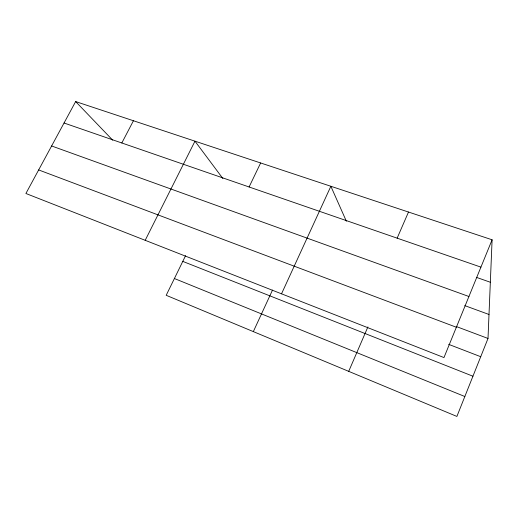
<?xml version="1.0" encoding="UTF-8"?>
<svg xmlns="http://www.w3.org/2000/svg" width="518" height="518" viewBox="0 0 518 518"><rect width="100%" height="100%" fill="white"/><g stroke="black" fill="none" stroke-linecap="round" stroke-linejoin="round"><path stroke-width="0.78" d="M185.586 255.659L166.194 295.299L456.889 416.433L488.008 338.455L492.1 239.789L75.647 101.567L25.9 193.492L443.971 357.575L492.1 239.789M348.705 371.354L367.903 326.91M397.144 238.163L408.495 212.037M281.527 293.823L330.86 186.273L346.374 221.244M253.328 331.611L272.513 290.054M249.093 186.979L260.638 162.969M145.195 240.313L194.975 141.174L222.857 178.509M121.827 142.981L133.437 120.746M64.044 123.006L480.931 267.126M476.664 277.447L490.339 282.252M51.619 145.966L468.926 296.503M464.769 305.62L489.005 314.478M456.293 326.521L488.008 338.455M38.656 169.93L456.364 327.246M448.653 344.34L480.723 356.714M182.783 261.389L472.94 376.217M174.398 278.522L464.84 396.516M75.647 101.567L112.697 140.177"/></g></svg>
